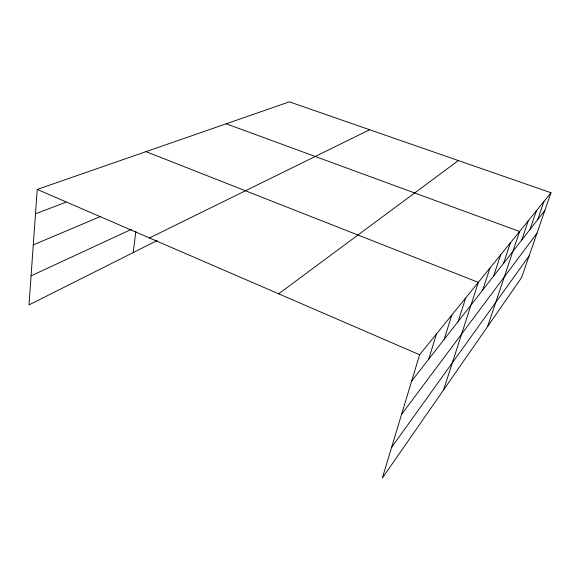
<?xml version="1.0" encoding="UTF-8"?>
<svg xmlns="http://www.w3.org/2000/svg" width="580" height="580" viewBox="0 0 580 580"><rect width="100%" height="100%" fill="white"/><g stroke="black" fill="none" stroke-linecap="round" stroke-linejoin="round"><path stroke-width="0.87" d="M551 192.756L419.601 354.764L382.3 478.152L521.637 277.523L551 192.756L289.376 101.848L37.229 189.421L29 304.906L157.151 240.555M133.197 252.583L135.879 231.42M428.685 359.23L436.486 333.942M444.113 339.474L451.762 315.107M458.157 321.487L465.646 297.989M443.577 389.92L478.319 282.366L145.993 151.641M482.763 289.971L489.926 268.047M493.602 276.087L500.613 254.881M503.614 263.262L510.465 242.73M487.599 326.525L519.593 231.478L226.178 123.794M521.768 240.018L528.315 220.726M530.011 229.455L536.413 210.736M537.703 219.61L543.96 201.441M391.601 447.376L529.12 255.918M401.57 414.388L537.022 233.109M411.648 381.053L544.881 210.41M278.646 293.813L458.36 160.566M149.473 237.952L369.634 129.731M31.073 275.848L131.602 229.252M33.277 244.89L100.674 216.442M35.496 213.802L65.852 202.253M37.229 189.421L419.601 354.764"/></g></svg>
